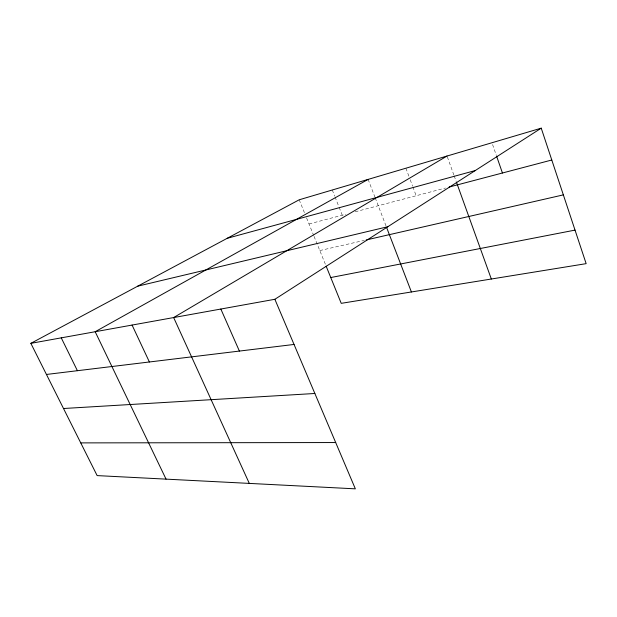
<?xml version="1.0" encoding="UTF-8"?>
<svg xmlns="http://www.w3.org/2000/svg" width="617" height="617" viewBox="0 0 617 617"><rect width="100%" height="100%" fill="white"/><g stroke="black" fill="none" stroke-linecap="round" stroke-linejoin="round"><path stroke-width="0.46" stroke-dasharray="3.08 2.31" d="M309.009 223.963L345.944 214.238M355.176 211.801L445.497 188.008M319.807 250.556L364.338 240.375M299.199 199.792L304.806 213.605M306.556 217.924L313.691 235.493M314.045 236.373L325.815 265.356M332.278 189.997L334.684 196.083M335.031 196.954L338.81 206.518M339.157 207.389L342.25 215.21M368.125 179.393L374.874 196.946M375.213 197.826L386.003 225.884M405.909 168.21L408.886 176.2M410.212 179.755L412.526 185.964M412.858 186.851L416.166 195.736M447.356 156.942L453.842 174.958M454.166 175.86L456.117 181.259M492.574 144.525L496.269 155.206"/><path stroke-width="0.93" d="M274.866 299.284L355.346 488.841L97.139 475.599L30.85 343.345L274.866 299.284L541.232 128.159L586.15 263.652L341.232 303.34L326.169 266.228M447.032 156.039L173.655 317.554L249.299 483.396M368.125 179.393L95.18 331.73L166.05 479.131M30.85 343.345L299.199 199.792L541.232 128.159M227.226 238.293L475.221 170.57M449.168 187.036L551.783 160.004M137.73 286.165L387.823 226.717M366.197 239.951L563.352 194.879M330.758 277.542L575.029 230.11M46.445 374.457L294.047 344.448M63.512 408.508L314.863 393.484M80.742 442.89L335.694 442.551M61.253 337.854L77.403 370.701M132.077 325.066L149.399 361.978M220.84 309.04L239.396 351.073M386.674 227.642L411.408 291.972M456.441 182.162L491.325 279.023M496.577 156.093L502.439 173.007"/></g></svg>
